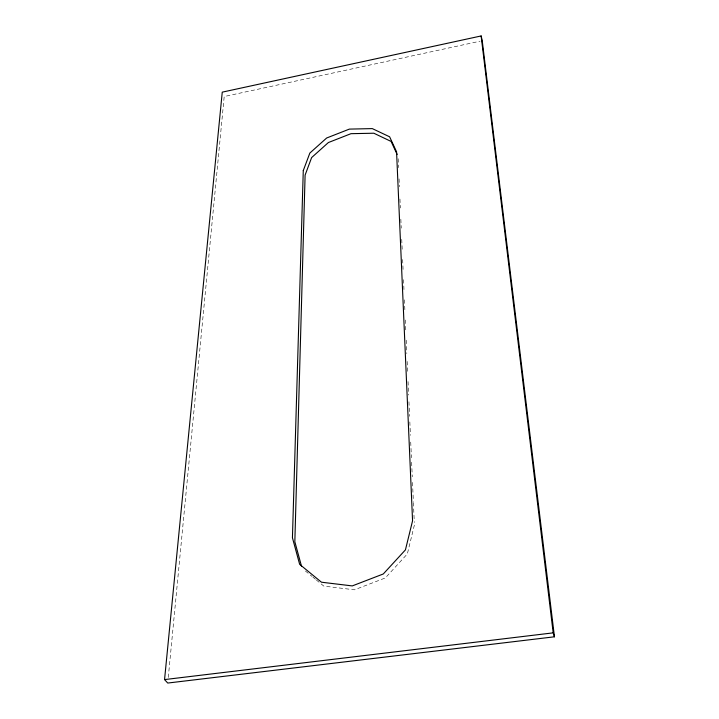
<?xml version="1.0" encoding="UTF-8"?>
<svg xmlns="http://www.w3.org/2000/svg" width="719" height="719" viewBox="0 0 719 719"><rect width="100%" height="100%" fill="white"/><g stroke="black" fill="none" stroke-linecap="round" stroke-linejoin="round"><path stroke-width="0.54" stroke-dasharray="3.6 2.7" d="M168.282 677.46L224.202 96.535L480.031 41.208M305.395 570.985L312.091 576.476M312.927 577.168L315.434 579.226M316.27 579.918L323.793 586.093L354.458 589.814L385.321 577.95L407.34 553.936L414.405 524.96L414.252 521.599M398.173 158.701L398.569 167.662M399.063 178.869L399.413 186.706M399.953 199.028L400.357 207.989M400.851 219.187L401.247 228.148M401.741 239.346L402.191 249.43M402.64 259.505L403.08 269.589M403.53 279.673L404.024 290.871M404.42 299.832L404.923 311.03M405.318 319.991L405.867 332.313M406.208 340.15L406.81 353.595M407.152 361.432L407.7 373.754M408.05 381.591L408.644 395.037M408.94 401.759L409.587 416.319M409.839 421.918L410.432 435.355M410.729 442.077L411.421 457.76M411.619 462.236L412.266 476.796M412.517 482.395L413.362 501.44M413.407 502.563L414.207 520.484"/><path stroke-width="1.08" d="M164.552 679.59L222.252 92.149L481.137 35.95L482.233 40.731L554.448 636.8L167.743 683.05L164.552 679.59L553.19 632.855L554.448 636.8M397.14 154.459L391.118 141.445L373.835 133.222L350.989 133.68L328.376 142.542L311.624 157.587L305.108 175.103L294.835 541.749L301.477 566.114M481.137 35.95L553.19 632.855M303.274 170.592L292.435 537.767L299.643 564.316L321.465 582.21L352.265 585.913L383.281 573.978L405.435 549.873L412.562 520.817L396.573 151.817L389.617 136.799L372.289 128.602L349.371 129.105L326.669 137.994L309.844 153.066L303.274 170.592"/></g></svg>
